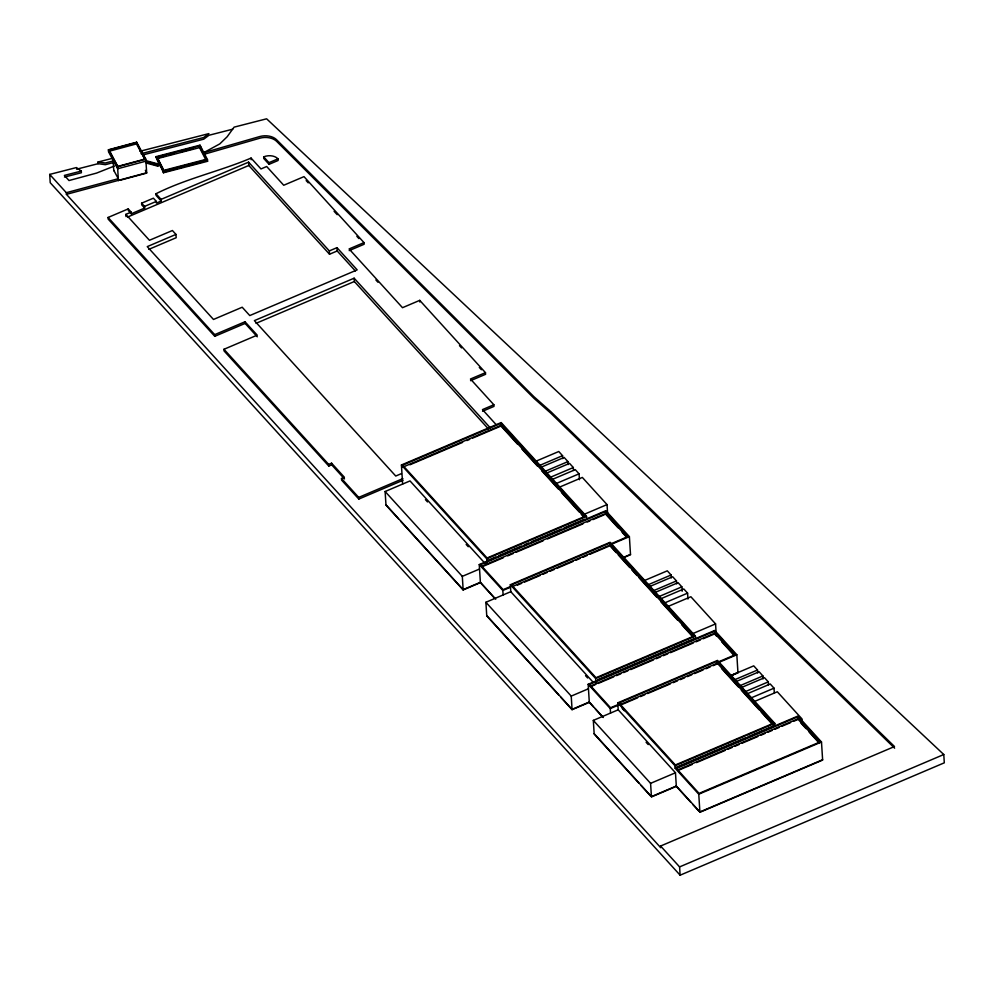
<?xml version="1.0" encoding="UTF-8"?>
<svg xmlns="http://www.w3.org/2000/svg" width="994" height="994" viewBox="0 0 994 994"><rect width="100%" height="100%" fill="white"/><g stroke="black" fill="none" stroke-linecap="round" stroke-linejoin="round"><path stroke-width="1.49" d="M203.82 152.591L219.786 143.894L227.154 136.762L234.099 127.145L266.616 118.808L943.778 754.521L944.3 762.82L680.12 875.192L50.222 182.71L49.7 174.41L76.463 167.551L81.297 171.067L81.396 172.732L64.473 177.069M114.298 166.06L96.592 173.08L69.021 180.535L64.374 175.416L81.297 171.067M214.779 336.32L214.679 334.655L245.009 321.758L245.12 323.41L214.779 336.32L108.184 219.127L108.085 217.462L128.214 208.902L128.325 210.554L131.245 213.785L144.652 208.081L141.72 204.863L141.62 203.198L153.399 198.191L156.319 201.409L156.431 203.074L161.214 201.037L156.083 195.396L155.983 193.743C186.4 178.448 219.898 171.303 251.072 158.071L260.975 168.943L266.678 166.52L283.725 185.257L303.99 176.634L363.99 242.611L364.102 244.263L349.192 250.612M126.002 216.58L125.865 214.369L131.146 212.12L128.214 208.902M144.652 208.081L144.54 206.417L156.319 201.409M161.214 201.037L161.103 199.372L248.587 162.159L329.325 250.91L329.523 254.228L337.19 250.973L336.978 247.655L329.325 250.91M127.505 217.077L248.798 165.476L248.587 162.159M269.076 164.333L268.976 162.668L277.985 158.841L278.084 160.494L269.076 164.333L263.795 158.518L263.696 156.866A10.449 6.946 -3.6 0 1 277.985 158.841M125.865 214.369L149.448 240.287L172.422 230.521L175.963 234.41L147.249 246.624L213.486 319.459L242.201 307.233L249.78 315.57L357.181 269.871L336.978 247.655M148.827 249.357L176.174 237.728L175.963 234.41M363.99 242.611L349.08 248.96L402.508 307.693L419.729 300.362L485.47 372.651L485.581 374.303L470.56 380.69M490.365 427.954L354.137 278.196L254.389 320.627L395.749 476.039L401.439 473.616M256.017 323.336L354.349 281.513L354.137 278.196M328.803 466.062L328.691 464.409L331.586 463.179L331.685 464.844L328.803 466.062L224.072 350.932L223.973 349.279L257.197 335.14L245.009 321.758M485.47 372.651L470.46 379.025L493.856 404.757L493.968 406.409L482.575 411.255M493.856 404.757L482.475 409.603L496.503 425.034M403.005 480.264L358.809 499.063L341.613 480.152L341.514 478.499L344.396 477.269L331.586 463.179M402.632 484.09L401.427 464.993L501.175 422.562L586.51 516.371L586.671 518.868M500.864 423.382L402.645 465.167L487.072 557.982L585.292 516.209L500.864 423.382L500.988 425.37L584.373 517.054M402.769 467.155L500.988 425.37M409.926 464.782L462.595 442.38M466.857 440.566L469.715 439.36M472.56 438.143L501.026 426.041L517.7 444.368M358.809 499.063L358.71 497.41L402.893 478.611M398.495 518.868L385.983 505.101L385.125 491.508L410.013 480.922L485.109 563.474M534.797 461.701L558.765 451.512L562.554 455.674L562.741 458.632M538.586 465.875L562.554 455.674M541.593 467.031L564.145 457.439L567.947 461.601L568.121 464.546M543.979 471.802L567.947 461.601M545.569 473.554L569.537 463.366L573.327 467.528L573.513 470.473M550.775 477.12L573.327 467.528M551.297 479.853L575.265 469.653L579.055 473.827L579.427 479.717M556.503 483.419L579.055 473.827M559.784 487.023L582.335 477.431L607.036 504.592L607.595 513.438M584.484 514.184L607.036 504.592M487.097 564.281L486.762 558.802L586.51 516.371M487.246 560.641L495.782 557.013M498.628 555.795L521.403 546.104M524.248 544.898L528.522 543.084M531.368 541.867L561.262 529.156M564.107 527.938L584.037 519.464M494.751 598.4L480.4 582.621L479.257 564.555L605.806 510.717L629.388 536.636L630.519 554.714L622.319 558.206M611.124 543.73L628.171 536.474L605.495 511.537L480.475 564.716L503.15 589.653L511.674 586.025M482.015 566.108L605.619 513.525L605.495 511.537M483.482 566.17L503.374 557.709M507.636 555.894L513.314 553.472M516.159 552.266L543.146 540.786M547.408 538.972L582.931 523.863M587.193 522.049L590.026 520.844M592.871 519.626L604.24 514.793M480.4 582.621L463.167 589.951L462.309 576.358L479.543 569.028M592.983 682.07L510.779 591.691L510.332 584.733L610.092 542.302L695.415 636.11L695.576 638.595M609.769 543.122L511.55 584.894L595.99 677.722L694.21 635.949L609.769 543.122L609.894 545.11L693.29 636.781M503.113 594.946L502.84 590.473L510.494 587.218M513.103 586.286L609.894 545.11M611.608 544.203L629.388 536.636M517.414 585.131L521.688 583.316M524.534 582.099L540.189 575.439M543.035 574.234L547.309 572.407M550.154 571.202L554.428 569.388M557.274 568.17L572.929 561.511M575.774 560.305L580.049 558.491M582.894 557.274L587.168 555.46M590.014 554.242L609.943 545.768M558.553 694.818L486.749 615.882L485.892 602.277L510.779 591.691M622.294 557.87L630.507 554.379M643.329 581.018L667.297 570.829L671.087 574.992L671.273 577.949M647.119 585.193L671.087 574.992M650.126 586.348L672.677 576.756L676.467 580.918L676.653 583.863M652.511 591.119L676.467 580.918M654.102 592.871L678.07 582.683L681.859 586.845L682.145 591.268M657.891 597.046L681.859 586.845M659.83 599.171L683.797 588.97L687.587 593.145L687.96 599.034M665.036 602.737L687.587 593.145M666.899 606.949L690.867 596.748L715.568 623.909L716.127 632.756M693.017 633.501L715.568 623.909M596.015 684.021L595.667 678.542L695.415 636.11M597.58 679.772L694.371 638.595M593.319 706.784L589.305 702.36L588.175 684.282L714.723 630.457L736.827 654.748L737.958 672.826L732.491 675.15M718.563 661.842L735.61 654.586L714.4 631.277L589.38 684.456L610.589 707.765L619.113 704.137M589.504 686.444L714.524 633.265L714.4 631.277M590.97 686.506L595.232 684.692M598.077 683.487L613.708 676.839M616.541 675.622L620.803 673.808M623.648 672.603L627.91 670.788M630.755 669.583L653.48 659.917M656.326 658.711L660.588 656.897M663.42 655.68L667.695 653.866M670.528 652.66L693.265 642.994M696.098 641.789L700.36 639.974M703.205 638.757L714.574 633.923L716.587 636.148M589.305 702.36L572.072 709.691L571.227 696.098L588.448 688.767M690.681 802.133L676.33 786.353L675.473 772.76L618.206 709.803L617.771 702.845L717.519 660.414L774.786 723.359L774.935 725.856M717.208 661.234L618.989 703.006L675.348 764.97L773.568 723.197L717.208 661.234L717.333 663.222L772.649 724.042M610.552 713.058L610.266 708.585L617.933 705.33M719.047 662.315L736.827 654.748M619.113 704.994L717.333 663.222M620.579 705.057L637.663 697.788M640.509 696.583L644.771 694.769M647.628 693.551L670.403 683.86M673.249 682.654L677.51 680.84M680.356 679.623L684.63 677.809M687.475 676.603L691.749 674.777M694.595 673.572L703.143 669.931M705.989 668.726L710.25 666.912M713.096 665.694L717.37 663.88M638.943 783.21L594.176 733.994L593.319 720.389L618.206 709.803M731.099 675.398L737.933 672.491M731.174 675.448L753.725 665.856L757.515 670.018L757.701 672.975M733.547 680.219L757.515 670.018M736.566 681.375L759.118 671.782L762.907 675.945L763.094 678.89M740.356 685.537L762.907 675.945M741.946 687.301L764.51 677.709L768.3 681.872L768.486 684.816M744.332 692.072L768.3 681.872M747.674 693.601L770.238 683.996L774.028 688.171L774.301 692.594M751.464 697.763L774.028 688.171M753.34 701.975L777.308 691.774L802.009 718.935L802.195 721.88M675.187 768.287L797.909 716.078L821.491 741.996L822.634 760.075L699.913 812.284L698.77 794.206L675.187 768.287L675.038 765.79L774.786 723.359M675.522 767.629L745.264 737.958M748.109 736.753L773.742 725.844M797.598 716.898L676.405 768.449L699.08 793.386L820.274 741.835L797.598 716.898L797.722 718.886L819.367 742.692M677.958 769.828L797.722 718.886M679.424 769.89L692.259 764.436M696.533 762.609L725.048 750.482M727.906 749.265L732.18 747.451M735.026 746.233L739.312 744.419M742.158 743.201L757.838 736.529M760.696 735.324L764.97 733.497M767.828 732.292L772.102 730.466M774.947 729.261L779.234 727.434M782.079 726.216L790.64 722.588M793.485 721.371L797.76 719.557M676.33 786.353L651.443 796.939L650.585 783.347L675.473 772.76M698.77 794.206L821.491 741.996M822.61 759.739L699.888 811.949L676.305 786.03L651.418 796.616L594.151 733.659M49.7 174.41L66.325 192.699L66.436 194.352L660.712 847.683L660.6 846.031L894.513 746.531L550.639 411.479L533.902 396.681L276.27 139.421A14.276 9.48 -3.6 0 0 259.894 136.501L203.857 152.666M680.12 875.192L679.598 866.905L943.778 754.521M145.932 161.152L117.677 168.756L108.532 151.784L108.408 149.796L136.663 142.192L145.807 159.164L146.69 173.093L119.914 180.299M108.967 149.957L136.389 142.577L145.248 159.003L117.826 166.383L108.967 149.957L117.901 167.713M109.054 151.274L136.476 143.894L144.689 159.015M108.408 149.796L117.553 166.768L145.807 159.164M66.325 192.699L118.298 178.709L113.726 170.222M66.436 194.352L146.665 172.77L145.36 170.334M159.438 165.004L155.872 156.692L199.98 145.186L207.46 159.612L207.572 161.276L163.463 172.77L159.612 163.898L157.499 164.445L146.155 161.376M157.002 157.015L199.421 145.956L206.342 159.288L163.911 170.347L157.002 157.015L163.327 170.67M157.45 157.959L166.271 155.66M169.216 154.902L173.627 153.747M180.97 151.833L192.737 148.765M157.102 158.68L199.533 147.621L206.441 160.941M146.267 163.028L157.611 166.11L159.723 165.563M159.612 163.898L163.351 171.117L207.46 159.612M164.022 171.999L177.18 168.57M180.113 167.8L184.499 166.657M187.419 165.899L203.522 161.699M114.198 160.693L105.252 163.016L98.008 162.034L98.108 163.687L105.352 164.681L114.298 162.357M141.036 153.735L203.671 137.507L208.889 133.606L139.968 151.274M142.627 155.014L203.77 139.16L208.988 135.259L232.72 129.183M98.008 162.034L112.993 158.183M76.575 169.204L98.108 163.687M146.242 160.742L157.549 163.811L159.326 163.351L155.872 156.692M146.342 162.395L156.244 165.091M894.625 748.184L550.738 413.144L534.002 398.333L276.369 141.086A14.276 9.48 -3.6 0 0 260.006 138.154L203.969 154.331L207.572 161.276M459.489 345.626L461.576 347.912M479.319 367.42L481.407 369.718M800.853 722.949L806.01 728.614M809.104 732.019L819.416 743.35M306.164 180.573L308.227 182.846M334.096 211.287L337.202 214.692M356.858 236.311L358.921 238.585M605.619 513.525L627.264 537.332M714.524 633.265L734.728 655.468M605.657 514.196L618.032 527.789M622.157 532.324L626.282 536.859M721.644 641.702L733.758 655.021M263.696 156.866L268.976 162.668M375.906 279.985L377.956 282.246M521.875 448.953L537.505 466.149M541.68 470.734L558.355 489.06M561.486 492.502L579.204 511.985M581.291 514.271L584.422 517.712M610.975 546.911L616.193 552.652M618.28 554.938L629.749 567.549M631.824 569.835L637.042 575.563M639.13 577.862L656.848 597.344M661.01 601.929L677.697 620.256M681.859 624.841L692.284 636.309M721.545 668.477L738.244 686.829M741.375 690.271L759.118 709.778M761.205 712.077L772.698 724.701M337.19 250.973L355.38 270.964M248.798 165.476L329.523 254.228M354.349 281.513L488.427 428.923M155.983 193.743L161.103 199.372M401.427 464.993L486.762 558.802M510.332 584.733L595.667 678.542M617.771 702.845L675.038 765.79M622.244 708.436L624.331 710.735M425.42 499.634L427.507 501.933M466.174 544.439L468.261 546.737M585.553 675.684L587.64 677.983M646.112 742.269L648.2 744.568M479.257 564.555L502.84 590.473M588.175 684.282L610.266 708.585M692.731 804.394L698.881 811.154M141.62 203.198L144.54 206.417M245.12 323.41L257.297 336.804M495.745 599.196L480.375 582.298L463.142 589.628L385.958 504.778M603.346 717.494L589.28 702.025L572.059 709.356L486.725 615.547M595.331 708.983L602.364 716.724M385.125 491.508L462.309 576.358M485.892 602.277L571.227 696.098M593.319 720.389L650.585 783.347M400.582 521.154L463.167 589.951M560.628 697.105L572.072 709.691M641.031 785.496L650.399 795.796M108.085 217.462L214.679 334.655M331.685 464.844L344.508 478.934M223.973 349.279L328.691 464.409M341.514 478.499L358.71 497.41M660.6 846.031L679.598 866.905M143.322 156.306L145.286 159.947M202.639 151.784L199.98 145.186M419.729 300.362L419.828 302.027M251.072 158.071L251.184 159.723M199.421 145.956L199.533 147.621M163.351 171.117L163.463 172.77M157.499 164.445L157.611 166.11M136.663 142.192L136.787 144.18M136.389 142.577L136.476 143.894M131.146 212.12L131.245 213.785M117.553 166.768L118.423 180.697M113.105 160.27L113.763 170.72"/></g></svg>
